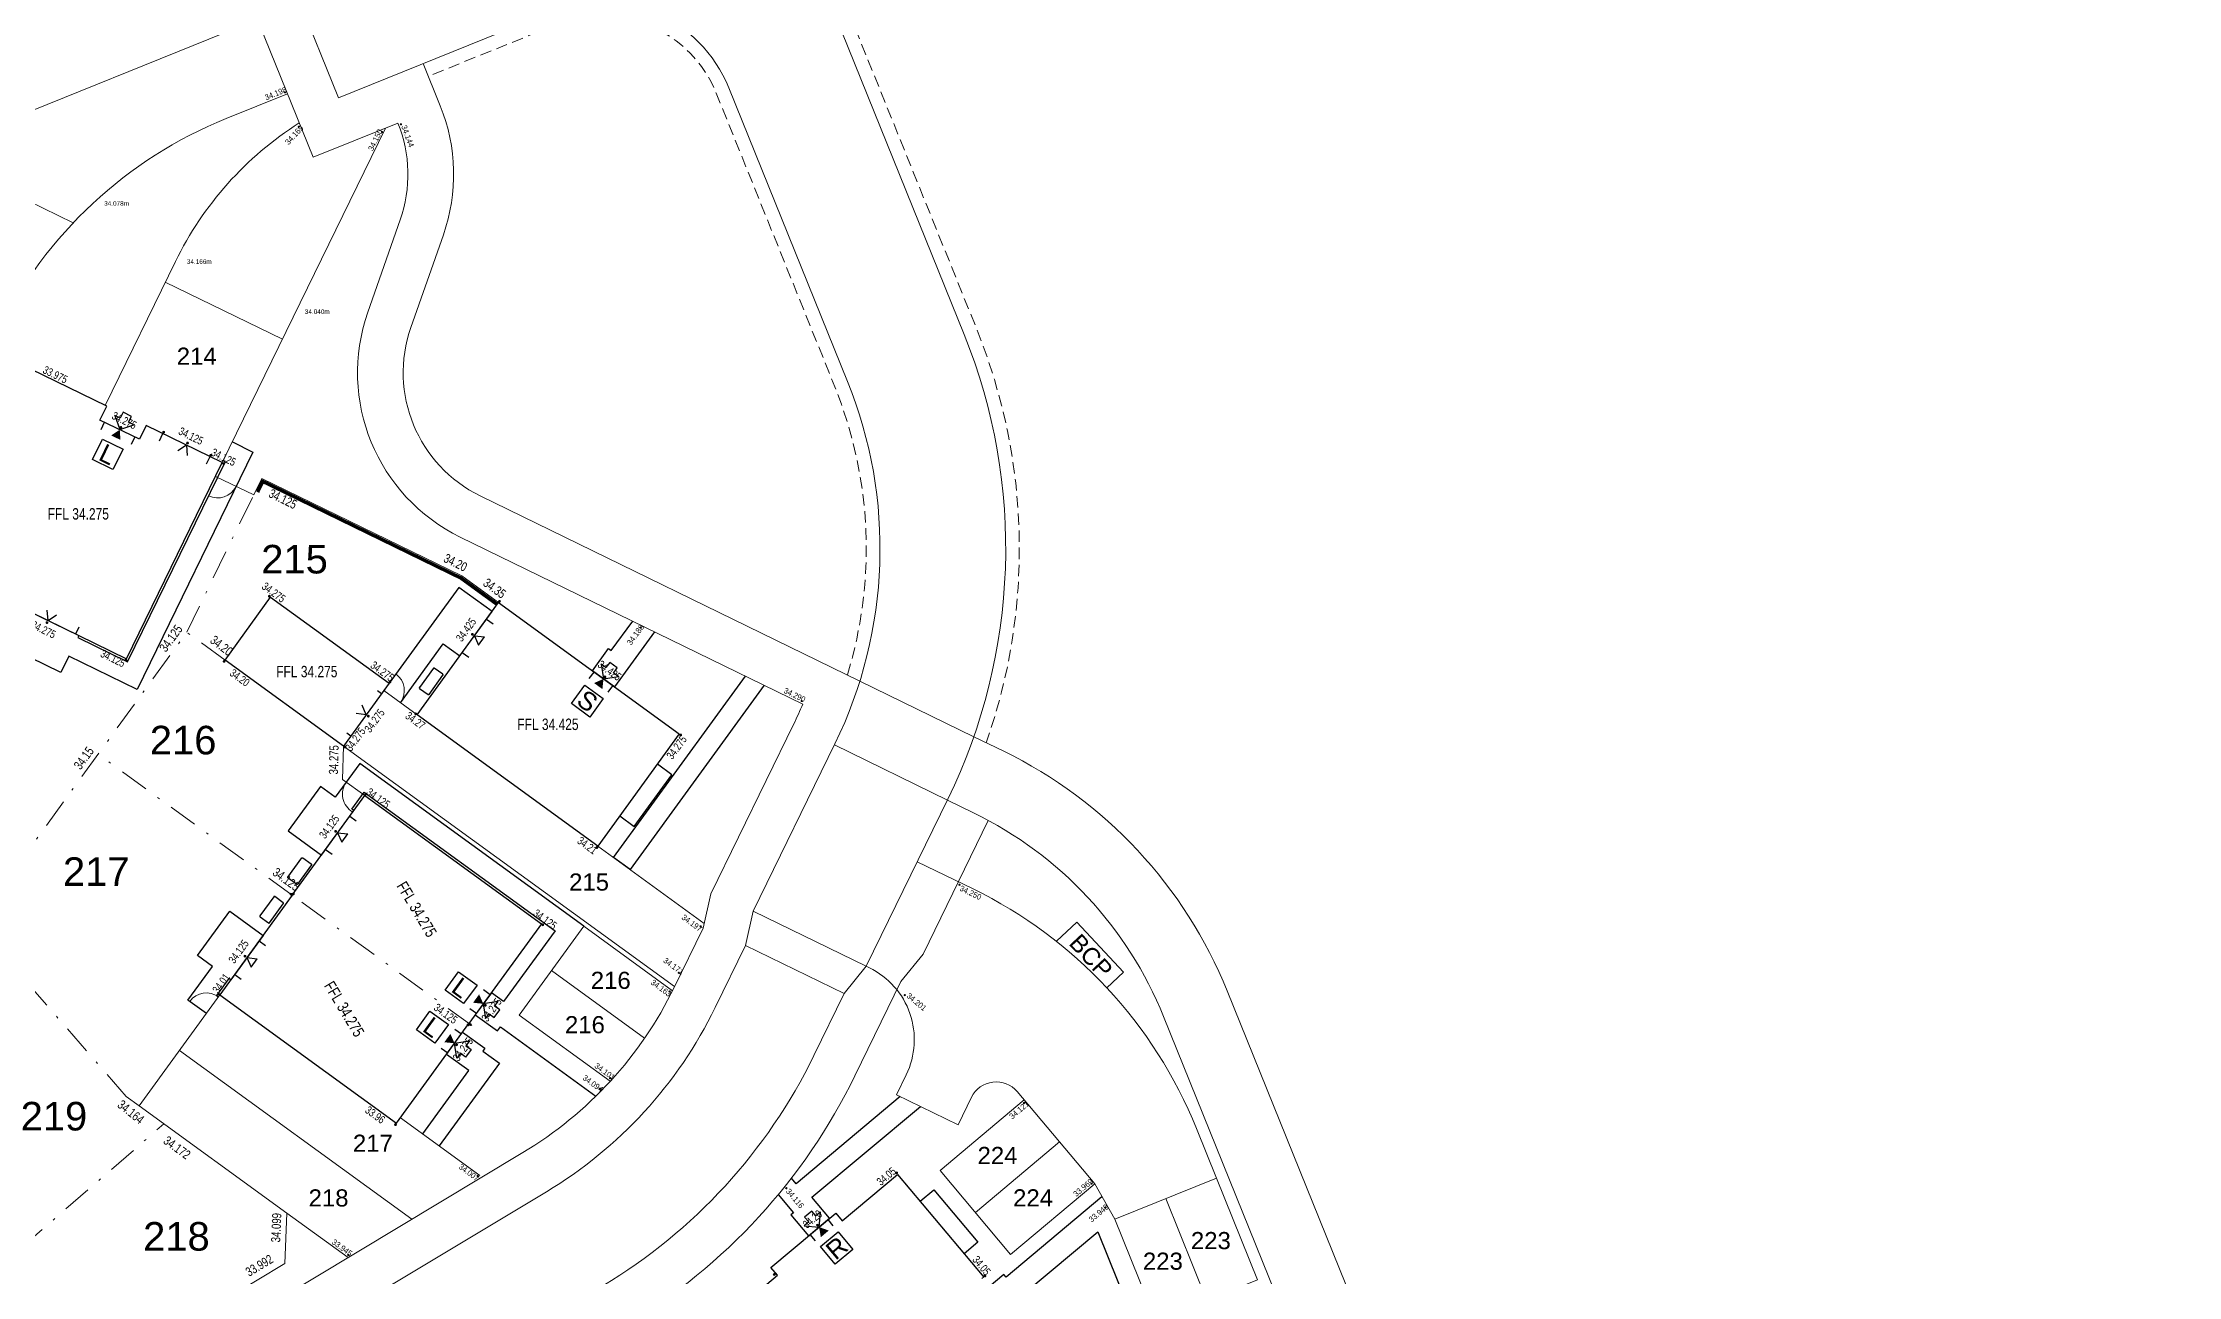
# Model space of a CAD drawing. Header units: metres. Extents: x 337936 to 338610, y 373199 to 374026.
# Drawn here: x 338375.9 to 338469.4, y 373357.9 to 373411.9 of the extents above; entities that cross this region are included whole.
import ezdxf

# ---------------------------------------------------------------- set-up
doc = ezdxf.new("R2010")
doc.units = ezdxf.units.M
doc.linetypes.add('DASHDOT', pattern=[25.4, 12.7, -6.35, 0, -6.35])
doc.linetypes.add('DASHED', pattern=[0.75, 0.5, -0.25])
for name, color, linetype in [('A-WH_HT-Access-Main', 252, 'Continuous'), ('A-WH_HT-Services-ASHP', 252, 'Continuous'), ('A-WH_HT-Wall-Party Wall Line', 252, 'Continuous'), ('A-WH_HT-Wall-Structure', 252, 'Continuous'), ('C-Zz4050-T-SpotLevels', 7, 'Continuous'), ('DGL-Paths', 252, 'Continuous'), ('EXTERNAL_WORKS_BACK_OF_FOOTWAY_LEVELS', 7, 'Continuous'), ('HOUSE_EXTERNAL_LEVELS', 7, 'Continuous'), ('HOUSE_SLAB_LEVEL', 7, 'Continuous'), ('PLOT_BOUNDARY_ANNOTATION', 7, 'Continuous')]:
    doc.layers.add(name, color=color, linetype=linetype)
doc.layers.add('A-WH_HT-Wall-Door Openings', color=252, linetype='Continuous', plot=False)
for name, color, linetype, lineweight in [('DGL_BT Gates', 252, 'Continuous', 9), ('DGL_BT Rear Fencing', 252, 'DASHDOT', 9), ('DGL_BT-Screen Fence', 252, 'FENCELINE2', 9), ('DGL_BT-Screen Pier Wall + Panels', 252, 'DASHED', 9), ('DGL_DRIVE', 252, 'Continuous', 9), ('DGL_Footpath', 252, 'Continuous', 9), ('DGL_Plot Parking', 252, 'Continuous', 9), ('DGL_PlotNo', 252, 'Continuous', 9), ('DGL_ROAD_KERBLINE', 252, 'Continuous', 9), ('DGL_VERGE', 252, 'DASHED', 9)]:
    doc.layers.add(name, color=color, linetype=linetype, lineweight=lineweight)
doc.layers.add('HOUSE_DOORS', color=3, linetype='Continuous', true_color=0x00ff00)
doc.styles.add('AnnotativeArial', font='arial.ttf', dxfattribs={"height": 2})
doc.styles.add('ESTROAD', font='arial.ttf', dxfattribs={"width": 0.75})
doc.styles.get("Standard").update_dxf_attribs({"font": 'arial.ttf'})
doc.styles.add('TTE', font='arial.ttf')
doc.linetypes.add('FENCELINE2', pattern='A,6.35,-2.54,[132,ltypeshp.shx,S=2.54,R=0,X=-2.54,Y=0],-2.54,25.4', length=36.83)

msp = doc.modelspace()

# ---------------------------------------------------------------- hatches: boundary and pattern name
at = {"layer": 'EXTERNAL_WORKS_BACK_OF_FOOTWAY_LEVELS'}
h = msp.add_hatch(color=256, dxfattribs=at)
edge = h.paths.add_edge_path(flags=17)
edge.add_ellipse((338386.532, 373409.745), major_axis=(0.0354, 0.0354), ratio=1, start_angle=45, end_angle=225, ccw=False)
edge.add_ellipse((338386.532, 373409.745), major_axis=(0.0354, 0.0354), ratio=1, start_angle=225, end_angle=405, ccw=False)
h = msp.add_hatch(color=256, dxfattribs=at)
edge = h.paths.add_edge_path(flags=17)
edge.add_ellipse((338387.141, 373408.238), major_axis=(0.0354, 0.0354), ratio=1, start_angle=45, end_angle=225, ccw=False)
edge.add_ellipse((338387.141, 373408.238), major_axis=(0.0354, 0.0354), ratio=1, start_angle=225, end_angle=405, ccw=False)
h = msp.add_hatch(color=256, dxfattribs=at)
edge = h.paths.add_edge_path(flags=17)
edge.add_ellipse((338390.777, 373408.009), major_axis=(0.0354, 0.0354), ratio=1, start_angle=45, end_angle=225, ccw=False)
edge.add_ellipse((338390.777, 373408.009), major_axis=(0.0354, 0.0354), ratio=1, start_angle=225, end_angle=405, ccw=False)
h = msp.add_hatch(color=256, dxfattribs=at)
edge = h.paths.add_edge_path(flags=17)
edge.add_ellipse((338391.608, 373408.345), major_axis=(0.0354, 0.0354), ratio=1, start_angle=45, end_angle=225, ccw=False)
edge.add_ellipse((338391.608, 373408.345), major_axis=(0.0354, 0.0354), ratio=1, start_angle=225, end_angle=405, ccw=False)
h = msp.add_hatch(color=256, dxfattribs=at)
edge = h.paths.add_edge_path(flags=17)
edge.add_ellipse((338402.1, 373386.325), major_axis=(0.0354, 0.0354), ratio=1, start_angle=45, end_angle=225, ccw=False)
edge.add_ellipse((338402.1, 373386.325), major_axis=(0.0354, 0.0354), ratio=1, start_angle=225, end_angle=405, ccw=False)
h = msp.add_hatch(color=256, dxfattribs=at)
edge = h.paths.add_edge_path(flags=17)
edge.add_ellipse((338409.139, 373383.113), major_axis=(0.0354, 0.0354), ratio=1, start_angle=45, end_angle=225, ccw=False)
edge.add_ellipse((338409.139, 373383.113), major_axis=(0.0354, 0.0354), ratio=1, start_angle=225, end_angle=405, ccw=False)
h = msp.add_hatch(color=256, dxfattribs=at)
edge = h.paths.add_edge_path(flags=17)
edge.add_ellipse((338416.045, 373375.072), major_axis=(0.0354, 0.0354), ratio=1, start_angle=45, end_angle=225, ccw=False)
edge.add_ellipse((338416.045, 373375.072), major_axis=(0.0354, 0.0354), ratio=1, start_angle=225, end_angle=405, ccw=False)
h = msp.add_hatch(color=256, dxfattribs=at)
edge = h.paths.add_edge_path(flags=17)
edge.add_ellipse((338404.719, 373373.247), major_axis=(0.0354, 0.0354), ratio=1, start_angle=45, end_angle=225, ccw=False)
edge.add_ellipse((338404.719, 373373.247), major_axis=(0.0354, 0.0354), ratio=1, start_angle=225, end_angle=405, ccw=False)
h = msp.add_hatch(color=256, dxfattribs=at)
edge = h.paths.add_edge_path(flags=17)
edge.add_ellipse((338403.363, 373370.403), major_axis=(0.0354, 0.0354), ratio=1, start_angle=45, end_angle=225, ccw=False)
edge.add_ellipse((338403.363, 373370.403), major_axis=(0.0354, 0.0354), ratio=1, start_angle=225, end_angle=405, ccw=False)
h = msp.add_hatch(color=256, dxfattribs=at)
edge = h.paths.add_edge_path(flags=17)
edge.add_ellipse((338403.764, 373371.221), major_axis=(0.0354, 0.0354), ratio=1, start_angle=45, end_angle=225, ccw=False)
edge.add_ellipse((338403.764, 373371.221), major_axis=(0.0354, 0.0354), ratio=1, start_angle=225, end_angle=405, ccw=False)
h = msp.add_hatch(color=256, dxfattribs=at)
edge = h.paths.add_edge_path(flags=17)
edge.add_ellipse((338413.652, 373370.246), major_axis=(0.0354, 0.0354), ratio=1, start_angle=45, end_angle=225, ccw=False)
edge.add_ellipse((338413.652, 373370.246), major_axis=(0.0354, 0.0354), ratio=1, start_angle=225, end_angle=405, ccw=False)
h = msp.add_hatch(color=256, dxfattribs=at)
edge = h.paths.add_edge_path(flags=17)
edge.add_ellipse((338400.756, 373366.612), major_axis=(0.0354, 0.0354), ratio=1, start_angle=45, end_angle=225, ccw=False)
edge.add_ellipse((338400.756, 373366.612), major_axis=(0.0354, 0.0354), ratio=1, start_angle=225, end_angle=405, ccw=False)
h = msp.add_hatch(color=256, dxfattribs=at)
edge = h.paths.add_edge_path(flags=17)
edge.add_ellipse((338400.322, 373366.15), major_axis=(0.0354, 0.0354), ratio=1, start_angle=45, end_angle=225, ccw=False)
edge.add_ellipse((338400.322, 373366.15), major_axis=(0.0354, 0.0354), ratio=1, start_angle=225, end_angle=405, ccw=False)
h = msp.add_hatch(color=256, dxfattribs=at)
edge = h.paths.add_edge_path(flags=17)
edge.add_ellipse((338418.862, 373365.517), major_axis=(0.0354, 0.0354), ratio=1, start_angle=45, end_angle=225, ccw=False)
edge.add_ellipse((338418.862, 373365.517), major_axis=(0.0354, 0.0354), ratio=1, start_angle=225, end_angle=405, ccw=False)
h = msp.add_hatch(color=256, dxfattribs=at)
edge = h.paths.add_edge_path(flags=17)
edge.add_ellipse((338394.966, 373362.331), major_axis=(0.0354, 0.0354), ratio=1, start_angle=45, end_angle=225, ccw=False)
edge.add_ellipse((338394.966, 373362.331), major_axis=(0.0354, 0.0354), ratio=1, start_angle=225, end_angle=405, ccw=False)
h = msp.add_hatch(color=256, dxfattribs=at)
edge = h.paths.add_edge_path(flags=17)
edge.add_ellipse((338421.819, 373361.993), major_axis=(0.0354, 0.0354), ratio=1, start_angle=45, end_angle=225, ccw=False)
edge.add_ellipse((338421.819, 373361.993), major_axis=(0.0354, 0.0354), ratio=1, start_angle=225, end_angle=405, ccw=False)
h = msp.add_hatch(color=256, dxfattribs=at)
edge = h.paths.add_edge_path(flags=17)
edge.add_ellipse((338408.469, 373361.797), major_axis=(0.0354, 0.0354), ratio=1, start_angle=45, end_angle=225, ccw=False)
edge.add_ellipse((338408.469, 373361.797), major_axis=(0.0354, 0.0354), ratio=1, start_angle=225, end_angle=405, ccw=False)
h = msp.add_hatch(color=256, dxfattribs=at)
edge = h.paths.add_edge_path(flags=17)
edge.add_ellipse((338422.433, 373360.954), major_axis=(0.0354, 0.0354), ratio=1, start_angle=45, end_angle=225, ccw=False)
edge.add_ellipse((338422.433, 373360.954), major_axis=(0.0354, 0.0354), ratio=1, start_angle=225, end_angle=405, ccw=False)
h = msp.add_hatch(color=256, dxfattribs=at)
edge = h.paths.add_edge_path(flags=17)
edge.add_ellipse((338389.301, 373358.878), major_axis=(0.0354, 0.0354), ratio=1, start_angle=45, end_angle=225, ccw=False)
edge.add_ellipse((338389.301, 373358.878), major_axis=(0.0354, 0.0354), ratio=1, start_angle=225, end_angle=405, ccw=False)
at = {"layer": 'HOUSE_DOORS'}
for points in [[(338379.307, 373394.984), (338379.339, 373394.535), (338378.934, 373394.732)], [(338400.471, 373384.08), (338400.424, 373383.633), (338400.06, 373383.897)], [(338395.213, 373369.865), (338394.765, 373369.912), (338395.03, 373370.276)], [(338393.956, 373368.136), (338393.509, 373368.183), (338393.773, 373368.547)], [(338409.902, 373360.096), (338410.325, 373359.943), (338409.98, 373359.653)]]:
    msp.add_hatch(color=256, dxfattribs=at).paths.add_polyline_path(points, flags=17)
at = {"layer": 'HOUSE_EXTERNAL_LEVELS'}
h = msp.add_hatch(color=256, dxfattribs=at)
edge = h.paths.add_edge_path(flags=17)
edge.add_ellipse((338379.355, 373395.082), major_axis=(0.0448, 0.0448), ratio=1, start_angle=109, end_angle=289, ccw=False)
edge.add_ellipse((338379.355, 373395.082), major_axis=(0.0448, 0.0448), ratio=1, start_angle=-71, end_angle=109, ccw=False)
h = msp.add_hatch(color=256, dxfattribs=at)
edge = h.paths.add_edge_path(flags=17)
edge.add_ellipse((338381.23, 373394.875), major_axis=(0.0448, 0.0448), ratio=1, start_angle=18.73412, end_angle=198.73412, ccw=False)
edge.add_ellipse((338381.23, 373394.875), major_axis=(0.0448, 0.0448), ratio=1, start_angle=198.73412, end_angle=378.73412, ccw=False)
h = msp.add_hatch(color=256, dxfattribs=at)
edge = h.paths.add_edge_path(flags=17)
edge.add_ellipse((338382.272, 373394.4), major_axis=(-0.0448, 0.0448), ratio=1, start_angle=18.73412, end_angle=198.73412, ccw=False)
edge.add_ellipse((338382.272, 373394.4), major_axis=(-0.0448, 0.0448), ratio=1, start_angle=-161.26588, end_angle=18.73412, ccw=False)
h = msp.add_hatch(color=256, dxfattribs=at)
edge = h.paths.add_edge_path(flags=17)
edge.add_ellipse((338383.283, 373393.862), major_axis=(0.0448, 0.0448), ratio=1, start_angle=18.73412, end_angle=198.73412, ccw=False)
edge.add_ellipse((338383.283, 373393.862), major_axis=(0.0448, 0.0448), ratio=1, start_angle=198.73412, end_angle=378.73412, ccw=False)
h = msp.add_hatch(color=256, dxfattribs=at)
edge = h.paths.add_edge_path(flags=17)
edge.add_ellipse((338383.854, 373393.499), major_axis=(0.0448, 0.0448), ratio=1, start_angle=-71, end_angle=109, ccw=False)
edge.add_ellipse((338383.854, 373393.499), major_axis=(0.0448, 0.0448), ratio=1, start_angle=109, end_angle=289, ccw=False)
h = msp.add_hatch(color=256, dxfattribs=at)
edge = h.paths.add_edge_path(flags=17)
edge.add_ellipse((338385.851, 373387.694), major_axis=(0.0448, 0.0448), ratio=1, start_angle=189, end_angle=369, ccw=False)
edge.add_ellipse((338385.851, 373387.694), major_axis=(0.0448, 0.0448), ratio=1, start_angle=9, end_angle=189, ccw=False)
h = msp.add_hatch(color=256, dxfattribs=at)
edge = h.paths.add_edge_path(flags=17)
edge.add_ellipse((338395.922, 373387.476), major_axis=(-0.0448, 0.0448), ratio=1, start_angle=9, end_angle=189, ccw=False)
edge.add_ellipse((338395.922, 373387.476), major_axis=(-0.0448, 0.0448), ratio=1, start_angle=-171, end_angle=9, ccw=False)
h = msp.add_hatch(color=256, dxfattribs=at)
edge = h.paths.add_edge_path(flags=17)
edge.add_ellipse((338376.122, 373386.54), major_axis=(0.0448, 0.0448), ratio=1, start_angle=-71, end_angle=109, ccw=False)
edge.add_ellipse((338376.122, 373386.54), major_axis=(0.0448, 0.0448), ratio=1, start_angle=109, end_angle=289, ccw=False)
h = msp.add_hatch(color=256, dxfattribs=at)
edge = h.paths.add_edge_path(flags=17)
edge.add_ellipse((338394.736, 373386.028), major_axis=(0.0448, 0.0448), ratio=1, start_angle=189, end_angle=369, ccw=False)
edge.add_ellipse((338394.736, 373386.028), major_axis=(0.0448, 0.0448), ratio=1, start_angle=9, end_angle=189, ccw=False)
h = msp.add_hatch(color=256, dxfattribs=at)
edge = h.paths.add_edge_path(flags=17)
edge.add_ellipse((338379.576, 373384.895), major_axis=(-0.0448, 0.0448), ratio=1, start_angle=109, end_angle=289, ccw=False)
edge.add_ellipse((338379.576, 373384.895), major_axis=(-0.0448, 0.0448), ratio=1, start_angle=-71, end_angle=109, ccw=False)
h = msp.add_hatch(color=256, dxfattribs=at)
edge = h.paths.add_edge_path(flags=17)
edge.add_ellipse((338383.872, 373384.845), major_axis=(0.0448, 0.0448), ratio=1, start_angle=9, end_angle=189, ccw=False)
edge.add_ellipse((338383.872, 373384.845), major_axis=(0.0448, 0.0448), ratio=1, start_angle=189, end_angle=369, ccw=False)
h = msp.add_hatch(color=256, dxfattribs=at)
edge = h.paths.add_edge_path(flags=17)
edge.add_ellipse((338391.133, 373383.947), major_axis=(0.0448, 0.0448), ratio=1, start_angle=189, end_angle=369, ccw=False)
edge.add_ellipse((338391.133, 373383.947), major_axis=(0.0448, 0.0448), ratio=1, start_angle=9, end_angle=189, ccw=False)
h = msp.add_hatch(color=256, dxfattribs=at)
edge = h.paths.add_edge_path(flags=17)
edge.add_ellipse((338400.535, 373384.168), major_axis=(-0.0448, 0.0448), ratio=1, start_angle=9, end_angle=189, ccw=False)
edge.add_ellipse((338400.535, 373384.168), major_axis=(-0.0448, 0.0448), ratio=1, start_angle=-171, end_angle=9, ccw=False)
h = msp.add_hatch(color=256, dxfattribs=at)
edge = h.paths.add_edge_path(flags=17)
edge.add_ellipse((338392.254, 373382.553), major_axis=(0.0448, 0.0448), ratio=1, start_angle=189, end_angle=369, ccw=False)
edge.add_ellipse((338392.254, 373382.553), major_axis=(0.0448, 0.0448), ratio=1, start_angle=9, end_angle=189, ccw=False)
h = msp.add_hatch(color=256, dxfattribs=at)
edge = h.paths.add_edge_path(flags=17)
edge.add_ellipse((338390.18, 373382.45), major_axis=(0.0448, 0.0448), ratio=1, start_angle=9, end_angle=189, ccw=False)
edge.add_ellipse((338390.18, 373382.45), major_axis=(0.0448, 0.0448), ratio=1, start_angle=189, end_angle=369, ccw=False)
h = msp.add_hatch(color=256, dxfattribs=at)
edge = h.paths.add_edge_path(flags=17)
edge.add_ellipse((338403.849, 373381.626), major_axis=(-0.0448, 0.0448), ratio=1, start_angle=-171, end_angle=9, ccw=False)
edge.add_ellipse((338403.849, 373381.626), major_axis=(-0.0448, 0.0448), ratio=1, start_angle=9, end_angle=189, ccw=False)
h = msp.add_hatch(color=256, dxfattribs=at)
edge = h.paths.add_edge_path(flags=17)
edge.add_ellipse((338389.154, 373381.098), major_axis=(-0.0448, 0.0448), ratio=1, start_angle=9, end_angle=189, ccw=False)
edge.add_ellipse((338389.154, 373381.098), major_axis=(-0.0448, 0.0448), ratio=1, start_angle=-171, end_angle=9, ccw=False)
h = msp.add_hatch(color=256, dxfattribs=at)
edge = h.paths.add_edge_path(flags=17)
edge.add_ellipse((338390.071, 373379.039), major_axis=(0.0448, 0.0448), ratio=1, start_angle=9, end_angle=189, ccw=False)
edge.add_ellipse((338390.071, 373379.039), major_axis=(0.0448, 0.0448), ratio=1, start_angle=189, end_angle=369, ccw=False)
h = msp.add_hatch(color=256, dxfattribs=at)
edge = h.paths.add_edge_path(flags=17)
edge.add_ellipse((338388.753, 373377.409), major_axis=(0.0448, 0.0448), ratio=1, start_angle=189, end_angle=369, ccw=False)
edge.add_ellipse((338388.753, 373377.409), major_axis=(0.0448, 0.0448), ratio=1, start_angle=9, end_angle=189, ccw=False)
h = msp.add_hatch(color=256, dxfattribs=at)
edge = h.paths.add_edge_path(flags=17)
edge.add_ellipse((338400.181, 373376.703), major_axis=(0.0448, 0.0448), ratio=1, start_angle=189, end_angle=369, ccw=False)
edge.add_ellipse((338400.181, 373376.703), major_axis=(0.0448, 0.0448), ratio=1, start_angle=9, end_angle=189, ccw=False)
h = msp.add_hatch(color=256, dxfattribs=at)
edge = h.paths.add_edge_path(flags=17)
edge.add_ellipse((338386.798, 373374.658), major_axis=(-0.0448, 0.0448), ratio=1, start_angle=9, end_angle=189, ccw=False)
edge.add_ellipse((338386.798, 373374.658), major_axis=(-0.0448, 0.0448), ratio=1, start_angle=-171, end_angle=9, ccw=False)
h = msp.add_hatch(color=256, dxfattribs=at)
edge = h.paths.add_edge_path(flags=17)
edge.add_ellipse((338386.9, 373374.674), major_axis=(0.0448, 0.0448), ratio=1, start_angle=9, end_angle=189, ccw=False)
edge.add_ellipse((338386.9, 373374.674), major_axis=(0.0448, 0.0448), ratio=1, start_angle=189, end_angle=369, ccw=False)
h = msp.add_hatch(color=256, dxfattribs=at)
edge = h.paths.add_edge_path(flags=17)
edge.add_ellipse((338397.815, 373373.322), major_axis=(0.0448, 0.0448), ratio=1, start_angle=9, end_angle=189, ccw=False)
edge.add_ellipse((338397.815, 373373.322), major_axis=(0.0448, 0.0448), ratio=1, start_angle=189, end_angle=369, ccw=False)
h = msp.add_hatch(color=256, dxfattribs=at)
edge = h.paths.add_edge_path(flags=17)
edge.add_ellipse((338384.785, 373371.948), major_axis=(0.0448, 0.0448), ratio=1, start_angle=189, end_angle=369, ccw=False)
edge.add_ellipse((338384.785, 373371.948), major_axis=(0.0448, 0.0448), ratio=1, start_angle=9, end_angle=189, ccw=False)
h = msp.add_hatch(color=256, dxfattribs=at)
edge = h.paths.add_edge_path(flags=17)
edge.add_ellipse((338383.626, 373370.293), major_axis=(-0.0448, 0.0448), ratio=1, start_angle=9, end_angle=189, ccw=False)
edge.add_ellipse((338383.626, 373370.293), major_axis=(-0.0448, 0.0448), ratio=1, start_angle=-171, end_angle=9, ccw=False)
h = msp.add_hatch(color=256, dxfattribs=at)
edge = h.paths.add_edge_path(flags=17)
edge.add_ellipse((338395.3, 373369.801), major_axis=(0.0448, 0.0448), ratio=1, start_angle=9, end_angle=189, ccw=False)
edge.add_ellipse((338395.3, 373369.801), major_axis=(0.0448, 0.0448), ratio=1, start_angle=189, end_angle=369, ccw=False)
h = msp.add_hatch(color=256, dxfattribs=at)
edge = h.paths.add_edge_path(flags=17)
edge.add_ellipse((338394.541, 373368.941), major_axis=(0.0448, 0.0448), ratio=1, start_angle=189, end_angle=369, ccw=False)
edge.add_ellipse((338394.541, 373368.941), major_axis=(0.0448, 0.0448), ratio=1, start_angle=9, end_angle=189, ccw=False)
h = msp.add_hatch(color=256, dxfattribs=at)
edge = h.paths.add_edge_path(flags=17)
edge.add_ellipse((338394.644, 373368.957), major_axis=(-0.0448, 0.0448), ratio=1, start_angle=-171, end_angle=9, ccw=False)
edge.add_ellipse((338394.644, 373368.957), major_axis=(-0.0448, 0.0448), ratio=1, start_angle=9, end_angle=189, ccw=False)
h = msp.add_hatch(color=256, dxfattribs=at)
edge = h.paths.add_edge_path(flags=17)
edge.add_ellipse((338394.044, 373368.072), major_axis=(0.0448, 0.0448), ratio=1, start_angle=9, end_angle=189, ccw=False)
edge.add_ellipse((338394.044, 373368.072), major_axis=(0.0448, 0.0448), ratio=1, start_angle=189, end_angle=369, ccw=False)
h = msp.add_hatch(color=256, dxfattribs=at)
edge = h.paths.add_edge_path(flags=17)
edge.add_ellipse((338391.37, 373364.576), major_axis=(0.0448, 0.0448), ratio=1, start_angle=189, end_angle=369, ccw=False)
edge.add_ellipse((338391.37, 373364.576), major_axis=(0.0448, 0.0448), ratio=1, start_angle=9, end_angle=189, ccw=False)
h = msp.add_hatch(color=256, dxfattribs=at)
edge = h.paths.add_edge_path(flags=17)
edge.add_ellipse((338413.299, 373362.464), major_axis=(0.0448, 0.0448), ratio=1, start_angle=265.01814, end_angle=445.01814, ccw=False)
edge.add_ellipse((338413.299, 373362.464), major_axis=(0.0448, 0.0448), ratio=1, start_angle=85.01814, end_angle=265.01814, ccw=False)
h = msp.add_hatch(color=256, dxfattribs=at)
edge = h.paths.add_edge_path(flags=17)
edge.add_ellipse((338409.832, 373360.179), major_axis=(-0.0448, 0.0448), ratio=1, start_angle=85.07103, end_angle=265.07103, ccw=False)
edge.add_ellipse((338409.832, 373360.179), major_axis=(-0.0448, 0.0448), ratio=1, start_angle=-94.92897, end_angle=85.07103, ccw=False)
h = msp.add_hatch(color=256, dxfattribs=at)
edge = h.paths.add_edge_path(flags=17)
edge.add_ellipse((338407.942, 373358.022), major_axis=(-0.0448, 0.0448), ratio=1, start_angle=-45, end_angle=135, ccw=False)
edge.add_ellipse((338407.942, 373358.022), major_axis=(-0.0448, 0.0448), ratio=1, start_angle=135, end_angle=315, ccw=False)
h = msp.add_hatch(color=256, dxfattribs=at)
edge = h.paths.add_edge_path(flags=17)
edge.add_ellipse((338417.161, 373357.954), major_axis=(-0.0448, 0.0448), ratio=1, start_angle=84.8689, end_angle=264.8689, ccw=False)
edge.add_ellipse((338417.161, 373357.954), major_axis=(-0.0448, 0.0448), ratio=1, start_angle=-95.1311, end_angle=84.8689, ccw=False)

# ---------------------------------------------------------------- linework, layer by layer
at = {"layer": 'A-WH_HT-Access-Main', "elevation": 0}
msp.add_lwpolyline([(338379.308, 373394.985), (338379.929, 373395.199), (338379.695, 373395.313), (338379.818, 373395.564), (338379.45, 373395.744), (338379.327, 373395.492), (338379.093, 373395.606), (338379.308, 373394.985)], dxfattribs=at)
at = {"layer": 'A-WH_HT-Access-Main'}
for points in [[(338400.471, 373384.08), (338401.121, 373384.183), (338400.91, 373384.336), (338401.075, 373384.562), (338400.744, 373384.803), (338400.579, 373384.577), (338400.368, 373384.73), (338400.471, 373384.08)], [(338395.213, 373369.865), (338395.316, 373369.215), (338395.469, 373369.426), (338395.695, 373369.261), (338395.936, 373369.593), (338395.709, 373369.757), (338395.862, 373369.968), (338395.213, 373369.865)], [(338393.956, 373368.136), (338394.606, 373368.238), (338394.453, 373368.028), (338394.679, 373367.863), (338394.439, 373367.532), (338394.212, 373367.697), (338394.059, 373367.486), (338393.956, 373368.136)], [(338409.904, 373360.093), (338409.961, 373360.748), (338409.762, 373360.58), (338409.582, 373360.795), (338409.268, 373360.532), (338409.448, 373360.317), (338409.249, 373360.15), (338409.904, 373360.093)]]:
    msp.add_lwpolyline(points, dxfattribs=at)
at = {"layer": 'A-WH_HT-Services-ASHP'}
for points in [[(338392.796, 373383.396, 0.414214), (338392.838, 373383.402), (338393.447, 373384.239, 0.414214), (338393.44, 373384.281), (338393.07, 373384.551, 0.414214), (338393.028, 373384.544), (338392.419, 373383.707, 0.414214), (338392.426, 373383.665)], [(338387.689, 373375.982, -0.414214), (338387.696, 373375.94), (338387.088, 373375.102, -0.414214), (338387.046, 373375.096), (338386.675, 373375.365, -0.414214), (338386.668, 373375.407), (338387.277, 373376.244, -0.414214), (338387.319, 373376.251)], [(338385.814, 373373.401, 0.414214), (338385.856, 373373.407), (338386.464, 373374.245, 0.414214), (338386.458, 373374.287), (338386.087, 373374.556, 0.414214), (338386.045, 373374.549), (338385.437, 373373.712, 0.414214), (338385.444, 373373.67)]]:
    msp.add_lwpolyline(points, format="xyb", close=True, dxfattribs=at)
at = {"layer": 'A-WH_HT-Wall-Door Openings', "linetype": 'ByBlock'}
for p, q in [((338378.491, 373394.991, 0), (338378.646, 373395.307, 0)), ((338381.045, 373394.496, 0), (338381.199, 373394.813, 0)), ((338379.815, 373394.345, 0), (338379.97, 373394.662, 0)), ((338383.103, 373393.492, 0), (338383.257, 373393.809, 0)), ((338377.383, 373386.046, 0), (338377.537, 373386.363, 0)), ((338395.356, 373386.697), (338395.641, 373386.49)), ((338394.292, 373385.232), (338394.577, 373385.025)), ((338399.851, 373384.096), (338400.058, 373384.381)), ((338400.678, 373383.495), (338400.885, 373383.78)), ((338389.373, 373378.077), (338389.658, 373377.87)), ((338388.309, 373376.613), (338388.594, 373376.406)), ((338385.405, 373372.616), (338385.69, 373372.409)), ((338384.341, 373371.152), (338384.626, 373370.945)), ((338395.228, 373370.486), (338395.513, 373370.278)), ((338394.627, 373369.658), (338394.912, 373369.451)), ((338393.972, 373368.756), (338394.257, 373368.549)), ((338393.371, 373367.929), (338393.656, 373367.722)), ((338410.522, 373360.151), (338410.296, 373360.421)), ((338409.739, 373359.494), (338409.513, 373359.764))]:
    msp.add_line(p, q, dxfattribs=at)
at = {"layer": 'A-WH_HT-Wall-Party Wall Line', "linetype": 'DASHDOT', "lineweight": 15, "ltscale": 0.1}
for points in [[(338394.706, 373368.912), (338386.736, 373374.703)], [(338409.499, 373351.526), (338417.22, 373358.004)]]:
    msp.add_lwpolyline(points, dxfattribs=at)
at = {"layer": 'A-WH_HT-Wall-Structure'}
for p, q in [((338390.591, 373383.567), (338390.765, 373383.44)), ((338389.245, 373381.714), (338389.419, 373381.588))]:
    msp.add_line(p, q, dxfattribs=at)
at = {"layer": 'A-WH_HT-Wall-Structure', "lineweight": -3}
for p, q in [((338414.321, 373361.225), (338414.924, 373361.731)), ((338414.924, 373361.731), (338416.854, 373359.431)), ((338416.854, 373359.431), (338416.251, 373358.925))]:
    msp.add_line(p, q, dxfattribs=at)
at = {"layer": 'A-WH_HT-Wall-Structure', "lineweight": -3, "elevation": 0}
msp.add_lwpolyline([(338378.739, 373396.013), (338375.412, 373397.636), (338371.224, 373389.05), (338379.608, 373384.961), (338383.795, 373393.547), (338380.468, 373395.17), (338380.172, 373394.563), (338378.443, 373395.406)], close=True, dxfattribs=at)
at = {"layer": 'A-WH_HT-Wall-Structure'}
msp.add_lwpolyline([(338383.915, 373384.904), (338385.91, 373387.651), (338391.09, 373383.887), (338389.095, 373381.141)], close=True, dxfattribs=at)
at = {"layer": 'A-WH_HT-Wall-Structure', "lineweight": -3}
msp.add_lwpolyline([(338395.879, 373387.417), (338403.789, 373381.669), (338400.224, 373376.763), (338392.314, 373382.51)], close=True, dxfattribs=at)
for points in [[(338401.183, 373378.082), (338401.82, 373377.62), (338403.468, 373379.887), (338402.831, 373380.35)], [(338386.857, 373374.615), (338390.028, 373378.979), (338397.756, 373373.365), (338394.585, 373369)], [(338386.857, 373374.615), (338383.686, 373370.25), (338391.414, 373364.636), (338394.585, 373369)], [(338409.614, 373351.622), (338405.846, 373356.113), (338408.079, 373357.987), (338407.797, 373358.324), (338410.633, 373360.704), (338410.916, 373360.367), (338413.336, 373362.398), (338417.105, 373357.907)]]:
    msp.add_lwpolyline(points, dxfattribs=at)
at = {"layer": 'DGL-Paths'}
for points in [[(338384.234, 373394.445), (338385.132, 373394.007), (338380.068, 373383.623), (338377.084, 373385.079), (338376.733, 373384.36), (338374.037, 373385.675), (338374.826, 373387.293), (338377.523, 373385.978), (338377.479, 373385.888), (338379.654, 373384.827), (338383.929, 373393.592), (338383.839, 373393.636)], [(338391.586, 373383.039), (338393.457, 373385.614), (338394.185, 373385.085), (338395.596, 373387.026), (338394.139, 373388.084), (338390.858, 373383.568)], [(338399.986, 373384.433), (338400.691, 373385.404), (338400.813, 373385.315), (338401.75, 373386.606)], [(338402.708, 373386.138), (338400.957, 373383.727), (338399.986, 373384.433)], [(338407.501, 373383.801), (338401.64, 373375.734), (338400.912, 373376.263), (338406.68, 373384.201)], [(338399.607, 373373.256), (338389.807, 373380.376), (338388.737, 373378.904), (338388.09, 373379.374), (338386.679, 373377.432), (338388.135, 373376.374), (338389.546, 373378.316), (338389.465, 373378.375), (338390.006, 373379.119), (338398.35, 373373.056), (338396.101, 373369.961), (338395.565, 373370.35), (338394.86, 373369.379), (338395.831, 373368.674), (338395.964, 373368.857), (338400.138, 373365.825)], [(338383.098, 373369.441), (338382.289, 373370.029), (338383.359, 373371.501), (338382.712, 373371.971), (338384.122, 373373.913), (338385.578, 373372.855), (338384.168, 373370.913), (338384.087, 373370.972), (338383.546, 373370.228), (338383.627, 373370.169)], [(338392.561, 373364.173), (338394.575, 373366.945), (338393.604, 373367.65), (338394.309, 373368.621), (338395.28, 373367.916), (338395.192, 373367.794), (338395.92, 373367.265), (338393.289, 373363.644)], [(338413.448, 373365.807), (338408.899, 373361.99), (338408.691, 373362.238)], [(338408.118, 373361.521), (338408.788, 373360.723), (338408.673, 373360.626), (338409.445, 373359.707), (338410.364, 373360.478), (338409.592, 373361.397), (338414.333, 373365.375)], [(338422.28, 373361.42), (338418.088, 373357.902), (338417.991, 373358.016), (338417.073, 373357.244), (338417.844, 373356.325), (338422.092, 373359.89), (338423.821, 373355.612), (338413.443, 373346.904), (338412.852, 373347.608), (338412.929, 373347.672), (338411.386, 373349.511), (338410.007, 373348.354), (338411.55, 373346.515), (338412.162, 373347.029), (338413.332, 373345.636), (338424.9, 373355.343), (338424.639, 373355.989)]]:
    msp.add_lwpolyline(points, dxfattribs=at)
at = {"layer": 'DGL_BT Gates'}
for centre, start, end in [((338383.589, 373392.896), 244, 334), ((338390.858, 373383.568), 324, 54), ((338389.947, 373379.038), 144, 240.37937), ((338383.098, 373369.441), 54, 144)]:
    msp.add_arc(centre, 0.9, start, end, dxfattribs=at)
at = {"layer": 'DGL_BT Rear Fencing', "ltscale": 0.1}
for p, q in [((338372.993, 373373.397), (338382.27, 373386.166)), ((338379.586, 373365.812), (338366.257, 373381.146)), ((338379.586, 373365.812), (338380.159, 373365.396))]:
    msp.add_line(p, q, dxfattribs=at)
for points in [[(338382.239, 373386.122), (338385.167, 373392.126)], [(338383.915, 373384.904), (338382.239, 373386.122)], [(338386.857, 373374.615), (338378.362, 373380.786)], [(338372.967, 373357.422), (338381.239, 373364.612)]]:
    msp.add_lwpolyline(points, dxfattribs=at)
at = {"layer": 'DGL_BT-Screen Fence', "ltscale": 0.03}
msp.add_line((338390.858, 373383.568), (338392.314, 373382.51), dxfattribs=at)
for points in [[(338394.272, 373388.584), (338385.521, 373392.852), (338385.167, 373392.126), (338383.499, 373392.94)], [(338395.879, 373387.417), (338394.272, 373388.584)], [(338376.814, 373352.997), (338377.719, 373353.785), (338378.052, 373353.402), (338386.527, 373358.494), (338386.623, 373360.7), (338380.159, 373365.396), (338383.686, 373370.25)]]:
    msp.add_lwpolyline(points, dxfattribs=at)
at = {"layer": 'DGL_BT-Screen Fence', "ltscale": 0.03, "flags": 128}
msp.add_lwpolyline([(338390.028, 373378.979), (338389.057, 373379.685), (338389.095, 373381.141)], dxfattribs=at)
at = {"layer": 'DGL_BT-Screen Pier Wall + Panels', "ltscale": 0.5, "const_width": 0.15, "flags": 128}
for points in [[(338394.22, 373388.498), (338385.567, 373392.719), (338385.339, 373392.251)], [(338395.82, 373387.336), (338394.204, 373388.51)]]:
    msp.add_lwpolyline(points, dxfattribs=at)
at = {"layer": 'DGL_DRIVE'}
for p, q in [((338383.795, 373393.546, 0), (338390.933, 373408.18, 0)), ((338371.212, 373406.985), (338377.269, 373404.031)), ((338381.302, 373401.438, 0), (338386.425, 373398.939, 0)), ((338403.58, 373370.616), (338389.095, 373381.141)), ((338404.876, 373373.383), (338400.224, 373376.763)), ((338398.197, 373371.314), (338402.266, 373368.358)), ((338416.74, 373360.734), (338420.417, 373363.819))]:
    msp.add_line(p, q, dxfattribs=at)
at = {"layer": 'DGL_DRIVE', "flags": 128}
for points in [[(338385.335, 373412.929), (338372.624, 373407.793, 0.185339), (338369.479, 373404.86), (338367.476, 373400.755)], [(338386.646, 373409.684), (338383.964, 373408.6, 0.185339), (338374.005, 373399.313), (338373.861, 373399.017)], [(338378.672, 373396.045), (338381.741, 373402.337, -0.138265), (338387.161, 373408.41)], [(338414.201, 373376.082), (338416.637, 373374.895, -0.185339), (338426.413, 373364.411), (338427.291, 373362.238), (338422.841, 373360.44), (338421.96, 373361.981), (338418.571, 373366.02, 0.542956), (338416.573, 373365.774), (338415.985, 373364.57), (338413.289, 373365.885), (338413.716, 373366.76, 0.414214), (338412.104, 373371.44), (338411.969, 373371.506)]]:
    msp.add_lwpolyline(points, format="xyb", dxfattribs=at)
at = {"layer": 'DGL_DRIVE'}
msp.add_lwpolyline([(338400.769, 373366.478), (338396.786, 373369.372), (338399.607, 373373.256), (338403.491, 373370.434)], dxfattribs=at)
at = {"layer": 'DGL_DRIVE', "flags": 128}
for points in [[(338420.285, 373372.598), (338421.182, 373373.435), (338423.228, 373371.241), (338422.497, 373370.559)], [(338381.922, 373367.823), (338392.089, 373360.436)], [(338391.59, 373364.878), (338395.059, 373362.358)], [(338418.874, 373365.658), (338415.197, 373362.572), (338418.283, 373358.895), (338421.96, 373361.981)], [(338422.841, 373360.44), (338424.639, 373355.989), (338429.089, 373357.787), (338427.291, 373362.238)], [(338426.864, 373356.888), (338425.066, 373361.339)], [(338386.623, 373360.7), (338389.296, 373358.758)]]:
    msp.add_lwpolyline(points, dxfattribs=at)
at = {"layer": 'DGL_Footpath', "flags": 128}
for points in [[(338391.479, 373408.401), (338387.77, 373406.902), (338384.473, 373415.061), (338395.479, 373419.508)], [(338417.307, 373377.888), (338414.455, 373372.04)], [(338404.828, 373373.175), (338405.171, 373374.677)], [(338413.483, 373370.845), (338414.455, 373372.04)]]:
    msp.add_lwpolyline(points, dxfattribs=at)
for points in [[(338411.687, 373383.985), (338395.08, 373392.084, -0.380417), (338392.048, 373399.461), (338393.465, 373403.508, 0.18223), (338393.333, 373409.15), (338392.584, 373411.004)], [(338409.191, 373382.977), (338394.203, 373390.287, -0.380417), (338390.16, 373400.123), (338391.578, 373404.169, 0.18223), (338391.479, 373408.401)], [(338405.171, 373374.677), (338408.798, 373382.112, 0.013579), (338409.191, 373382.977, 0.013579)], [(338469.367, 373276.261, 0.127953), (338464.328, 373283.795, -0.115503), (338460.651, 373289.013), (338427.756, 373370.432, 0.185339), (338417.979, 373380.915), (338416.675, 373381.552)], [(338466.534, 373275.275, 0.127953), (338462.335, 373281.554, -0.115503), (338457.869, 373287.889), (338424.974, 373369.308, 0.185339), (338416.664, 373378.219), (338415.517, 373378.779)], [(338375.553, 373349.411), (338378.049, 373351.506, -0.03929), (338382.443, 373354.641), (338396.941, 373363.352, 0.144993), (338403.561, 373370.576), (338404.828, 373373.175)], [(338381.209, 373342.67), (338383.705, 373344.765, -0.03929), (338386.976, 373347.098), (338401.473, 373355.808, 0.144993), (338411.47, 373366.718), (338413.483, 373370.845)]]:
    msp.add_lwpolyline(points, format="xyb", dxfattribs=at)
at = {"layer": 'DGL_ROAD_KERBLINE'}
for p, q in [((338411.687, 373383.985), (338416.675, 373381.552)), ((338410.573, 373381.19), (338415.517, 373378.779)), ((338406.683, 373372.415), (338407.026, 373373.917))]:
    msp.add_line(p, q, dxfattribs=at)
for points in [[(338394.217, 373448.339, 0.03732), (338402.136, 373432.299, -0.03732), (338406.095, 373424.278), (338416.248, 373399.148, -0.212557), (338415.538, 373378.824), (338411.969, 373371.506)], [(338405.958, 373409.936), (338411.149, 373397.088, -0.212557), (338410.595, 373381.235), (338407.026, 373373.917)], [(338376.838, 373347.879), (338379.334, 373349.974, -0.03929), (338383.474, 373352.926), (338397.971, 373361.637, 0.144993), (338405.358, 373369.699), (338406.683, 373372.415)], [(338379.923, 373344.202), (338382.42, 373346.297, -0.03929), (338385.946, 373348.812), (338400.443, 373357.523, 0.144993), (338409.672, 373367.595), (338410.997, 373370.311)]]:
    msp.add_lwpolyline(points, format="xyb", dxfattribs=at)
at = {"layer": 'DGL_ROAD_KERBLINE', "flags": 128}
msp.add_lwpolyline([(338398.147, 373413.252), (338388.875, 373409.506), (338387.077, 373413.956), (338396.228, 373417.654)], dxfattribs=at)
at = {"layer": 'DGL_ROAD_KERBLINE'}
for points in [[(338407.026, 373373.917), (338411.969, 373371.506)], [(338410.997, 373370.311), (338406.683, 373372.415)], [(338410.997, 373370.311), (338411.969, 373371.506)]]:
    msp.add_lwpolyline(points, dxfattribs=at)
msp.add_arc((338400.394, 373407.689), 6, 22, 112, dxfattribs=at)
at = {"layer": 'DGL_VERGE', "flags": 128}
for points in [[(338394.773, 373448.564, 0.03732), (338402.652, 373432.604, -0.03732), (338406.651, 373424.503), (338416.805, 373399.373, -0.182555), (338417.218, 373381.287, -0.182555)], [(338411.141, 373384.251, 0.171923), (338410.592, 373396.863), (338405.401, 373409.712, 0.414214), (338398.372, 373412.696), (338392.808, 373410.448)]]:
    msp.add_lwpolyline(points, format="xyb", dxfattribs=at)
at = {"layer": 'HOUSE_DOORS'}
for p, q in [((338382.224, 373394.303), (338381.85, 373394.053)), ((338382.224, 373394.303), (338382.253, 373393.853)), ((338376.169, 373386.637), (338376.138, 373387.086)), ((338376.169, 373386.637), (338376.542, 373386.889)), ((338394.824, 373385.965), (338395.271, 373385.918)), ((338394.824, 373385.965), (338395.007, 373385.554)), ((338395.007, 373385.554), (338395.271, 373385.918)), ((338390.092, 373382.514), (338389.645, 373382.561)), ((338390.092, 373382.514), (338389.909, 373382.925)), ((338388.841, 373377.345), (338389.288, 373377.298)), ((338388.841, 373377.345), (338389.024, 373376.934)), ((338389.024, 373376.934), (338389.288, 373377.298)), ((338384.873, 373371.884), (338385.321, 373371.837)), ((338384.873, 373371.884), (338385.056, 373371.473)), ((338385.056, 373371.473), (338385.321, 373371.837))]:
    msp.add_line(p, q, dxfattribs=at)
at = {"layer": 'HOUSE_EXTERNAL_LEVELS', "color": 0, "flags": 128}
for points in [[(338378.551, 373394.574), (338379.45, 373394.136), (338379.012, 373393.237), (338378.113, 373393.675), (338378.551, 373394.574)], [(338399.655, 373383.808), (338400.464, 373383.22), (338399.877, 373382.411), (338399.068, 373382.999), (338399.655, 373383.808)], [(338394.131, 373371.269), (338394.94, 373370.681), (338394.353, 373369.872), (338393.544, 373370.46), (338394.131, 373371.269)], [(338392.875, 373369.539), (338393.684, 373368.952), (338393.096, 373368.143), (338392.287, 373368.73), (338392.875, 373369.539)], [(338409.97, 373359.238), (338410.735, 373359.882), (338411.378, 373359.117), (338410.613, 373358.473), (338409.97, 373359.238)]]:
    msp.add_lwpolyline(points, dxfattribs=at)

# ---------------------------------------------------------------- texts
at = {"layer": 'C-Zz4050-T-SpotLevels', "color": 7, "linetype": 'Continuous', "lineweight": -3, "char_height": 0.2, "attachment_point": 4, "style": 'TTE'}
for s, insert in [('34.078m', (338378.625, 373404.88, 34.078)), ('34.166m', (338382.242, 373402.337, 34.166)), ('34.040m', (338387.405, 373400.146, 34.04))]:
    msp.add_mtext(s, dxfattribs=dict(at, insert=insert))
at = {"layer": 'DGL_Plot Parking', "char_height": 0.75, "attachment_point": 5, "style": 'AnnotativeArial'}
for s, insert in [('214', (338382.676, 373398.199)), ('215', (338399.839, 373375.186)), ('216', (338400.788, 373370.886)), ('216', (338399.658, 373368.944)), ('217', (338390.382, 373363.763)), ('224', (338417.71, 373363.228)), ('218', (338388.444, 373361.365)), ('224', (338419.265, 373361.373)), ('223', (338427.043, 373359.498)), ('223', (338424.944, 373358.598))]:
    msp.add_mtext(s, dxfattribs=dict(at, insert=insert))
at = {"layer": 'DGL_Plot Parking', "insert": (338421.797, 373371.95), "char_height": 0.75, "attachment_point": 5, "rotation": 313, "style": 'AnnotativeArial'}
msp.add_mtext('BCP', dxfattribs=at)
at = {"layer": 'DGL_PlotNo', "char_height": 1.25, "width": 2.66537, "attachment_point": 5, "style": 'AnnotativeArial'}
for s, insert in [('215', (338386.955, 373389.309)), ('216', (338382.081, 373381.393)), ('217', (338378.28, 373375.649)), ('219', (338376.429, 373364.938)), ('218', (338381.788, 373359.68))]:
    msp.add_mtext(s, dxfattribs=dict(at, insert=insert))
at = {"layer": 'EXTERNAL_WORKS_BACK_OF_FOOTWAY_LEVELS', "linetype": 'Continuous', "style": 'ESTROAD', "width": 0.75}
for s, rotation, p in [('34.198', 22, (338385.715, 373409.391)), ('34.169', 47.40948, (338386.696, 373407.424)), ('34.150', 63.68751, (338390.381, 373407.157)), ('34.144', 290.12112, (338391.618, 373408.254)), ('34.188', 54, (338401.677, 373385.533)), ('34.290', 334, (338408.33, 373383.482)), ('34.250', 334, (338416.027, 373374.832)), ('34.197', 324, (338403.861, 373373.594)), ('34.171', 324, (338403.059, 373371.705)), ('34.163', 324, (338402.512, 373370.746)), ('34.201', 320.25616, (338413.705, 373370.171)), ('34.094', 324, (338399.531, 373366.572)), ('34.101', 324, (338400.051, 373367.095)), ('34.121', 40, (338418.352, 373364.798)), ('34.007', 324, (338394.108, 373362.679)), ('33.969', 40, (338421.152, 373361.403)), ('34.116', 310.07101, (338408.432, 373361.649)), ('33.940', 39.97481, (338421.831, 373360.289)), ('33.945', 324, (338388.56, 373359.387))]:
    msp.add_text(s, height=0.25, rotation=rotation, dxfattribs=at).set_placement(p)
at = {"layer": 'HOUSE_DOORS', "color": 100, "linetype": 'Continuous', "style": 'ESTROAD', "width": 0.75}
for s, rotation, p in [('34.275', 334, (338378.925, 373395.479)), ('34.125', 333.73413, (338381.843, 373394.8)), ('34.275', 334, (338375.392, 373386.324)), ('34.425', 54, (338394.269, 373385.674)), ('34.425', 324, (338400.18, 373384.634)), ('34.275', 54, (338390.266, 373381.694)), ('34.125', 54, (338388.286, 373377.054)), ('34.125', 54, (338384.319, 373371.593)), ('34.275', 54, (338395.387, 373369.045)), ('34.275', 54, (338394.13, 373367.316)), ('34.20', 40.07103, (338409.373, 373360.014))]:
    msp.add_text(s, height=0.35, rotation=rotation, dxfattribs=at).set_placement(p)
at = {"layer": 'HOUSE_EXTERNAL_LEVELS', "color": 0, "linetype": 'Continuous', "style": 'ESTROAD', "width": 0.75}
for s, rotation, p in [('33.975', 334, (338375.908, 373397.479)), ('34.125', 333.73413, (338383.271, 373393.872)), ('34.275', 324, (338385.489, 373388.052)), ('34.125', 334, (338378.428, 373385.066)), ('34.20', 324, (338384.083, 373384.26)), ('34.275', 324, (338390.24, 373384.601)), ('34.27', 324, (338391.766, 373382.386)), ('34.275', 54, (338389.427, 373380.88)), ('34.275', 54, (338403.481, 373380.525)), ('34.125', 324, (338390.061, 373379.051)), ('34.21', 324, (338399.288, 373376.921)), ('34.125', 324, (338397.36, 373373.748)), ('34.01', 54, (338383.614, 373370.283)), ('34.125', 324, (338393.012, 373369.621)), ('33.96', 324, (338390.007, 373365.135)), ('34.05', 40.01814, (338412.605, 373361.886)), ('34.05', 309.8689, (338416.585, 373358.65))]:
    msp.add_text(s, height=0.35, rotation=rotation, dxfattribs=at).set_placement(p)
at = {"layer": 'HOUSE_EXTERNAL_LEVELS', "color": 0, "char_height": 0.8, "width": 0.8, "attachment_point": 5, "line_spacing_factor": 0.888}
for s, insert, rotation in [('\\W1.00;L', (338378.781, 373393.906), 334), ('\\W1.00;S', (338399.766, 373383.109), 324), ('\\W1.00;L', (338394.242, 373370.57), 324), ('\\W1.00;L', (338392.986, 373368.841), 324), ('\\W1.00;R', (338410.674, 373359.178), 40.07103)]:
    msp.add_mtext(s, dxfattribs=dict(at, insert=insert, rotation=rotation))
at = {"layer": 'HOUSE_SLAB_LEVEL', "color": 1, "linetype": 'Continuous', "true_color": 0xff0000, "style": 'ESTROAD', "width": 0.75}
for s, p in [('FFL 34.275', (338376.155, 373391.051)), ('FFL 34.275', (338386.152, 373384.149)), ('FFL 34.425', (338396.701, 373381.843))]:
    msp.add_text(s, height=0.5, dxfattribs=at).set_placement(p)
for p in [(338391.399, 373375.02), (338388.228, 373370.656)]:
    msp.add_text('FFL 34.275', height=0.5, rotation=301, dxfattribs=at).set_placement(p)
at = {"layer": 'PLOT_BOUNDARY_ANNOTATION', "linetype": 'Continuous', "style": 'ESTROAD', "width": 0.75}
for s, rotation, p in [('34.125', 334, (338385.782, 373392.056)), ('34.20', 334, (338393.438, 373389.221)), ('34.35', 324, (338395.166, 373388.191)), ('34.125', 54, (338381.328, 373385.221)), ('34.20', 322.50253, (338383.225, 373385.695)), ('34.15', 54, (338377.588, 373380.073)), ('34.275', 88.62704, (338388.855, 373379.895)), ('34.125', 324, (338385.955, 373375.526)), ('34.164', 321.16455, (338379.17, 373365.379)), ('34.172', 324, (338381.179, 373363.787)), ('34.099', 87.5, (338386.324, 373359.42)), ('33.992', 31, (338384.966, 373357.915))]:
    msp.add_text(s, height=0.4, rotation=rotation, dxfattribs=at).set_placement(p)

doc.saveas('drawing.dxf')
